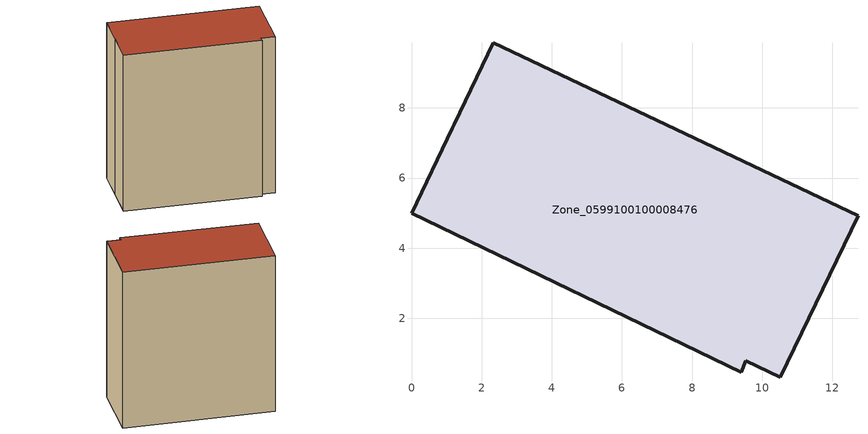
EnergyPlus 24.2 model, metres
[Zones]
Zone_0599100100008476
 floor ground (C_G): 2.33,9.86 12.73,4.92 10.52,0.31 9.52,0.79 9.4,0.47 0,5 1.16,7.42 1.22,7.53 z0
 wall outside (C_F): 0,5 9.4,0.47 9.52,0.79 10.52,0.31 12.73,4.92 2.33,9.86 1.22,7.53 1.16,7.42 0,5 z0:12.83
 roof outside (C_R): 12.73,4.92 2.33,9.86 1.22,7.53 1.16,7.42 0,5 9.4,0.47 9.52,0.79 10.52,0.31 z12.83
[BUILDING]
Pand.0599100100008476: North Axis=0; Terrain=City; Loads Convergence Tolerance Value=0.04; Temperature Convergence Tolerance Value=0.4; Solar Distribution=FullExterior; Maximum Number of Warmup Days=25; Minimum Number of Warmup Days=1
[Site:Location]
Rotterdam.The.Hague.AP_ZH_NLD Design_Conditions: Latitude=51.96; Longitude=4.45; Time Zone=1; Elevation=-4.5
[SITE:GROUNDTEMPERATURE:BUILDINGSURFACE]
18, 18, 18, 18, 18, 18, 18, 18, 18, 18, 18, 18
[MATERIAL] Thermal Absorptance=0.9; Solar Absorptance=0.7; Visible Absorptance=0.7
Name | Roughness | Thickness | Conductivity | Density | Specific Heat
G.TC.2015-2018 | MediumSmooth | 0.15 | 0.0428571 | 540 | 1210
F.TC.2015-2018 | Rough | 0.3 | 0.0666667 | 1920 | 840
R.TC.2015-2018 | MediumRough | 0.2 | 0.0333333 | 1500 | 1000
[CONSTRUCTION]
C_G: G.TC.2015-2018
C_F: F.TC.2015-2018
C_R: R.TC.2015-2018
[ZONE]
Zone_0599100100008476: Type=1; Multiplier=1; Ceiling Height=Autocalculate; Volume=Autocalculate; Floor Area=autocalculate; Part of Total Floor Area=Yes
[ZONEINFILTRATION:DESIGNFLOWRATE]
Infil_Zone_0599100100008476: Zone or ZoneList or Space or SpaceList=Zone_0599100100008476; Schedule=AlwaysOn; Design Flow Rate Calculation Method=Flow/Area; Flow Rate per Floor Area=0.0015; Constant Term Coefficient=1; Temperature Term Coefficient=0; Velocity Term Coefficient=0; Velocity Squared Term Coefficient=0
[HVACTEMPLATE:ZONE:IDEALLOADSAIRSYSTEM]
Zone_0599100100008476: Maximum Heating Supply Air Temperature=50; Minimum Cooling Supply Air Temperature=13; Maximum Heating Supply Air Humidity Ratio=0.0156; Minimum Cooling Supply Air Humidity Ratio=0.0077; Heating Limit=NoLimit; Cooling Limit=NoLimit; Dehumidification Control Type=ConstantSensibleHeatRatio; Cooling Sensible Heat Ratio=0.7; Dehumidification Setpoint=60; Humidification Control Type=None; Humidification Setpoint=30; Outdoor Air Method=None; Outdoor Air Flow Rate per Person=0.00944; Outdoor Air Flow Rate per Zone Floor Area=0; Outdoor Air Flow Rate per Zone=0; Demand Controlled Ventilation Type=None; Outdoor Air Economizer Type=NoEconomizer; Heat Recovery Type=None; Sensible Heat Recovery Effectiveness=0.7; Latent Heat Recovery Effectiveness=0.65
[ZONECONTROL:THERMOSTAT]
ThermostatControl_Zone_0599100100008476: Zone or ZoneList=Zone_0599100100008476; Control Type Schedule=DualSetpointControlType; Control 1=Thermostat_Zone_0599100100008476; Temperature Difference Between Cutout And Setpoint=0
[THERMOSTATSETPOINT:DUALSETPOINT]
Thermostat_Zone_0599100100008476: Heating Setpoint Temperature Schedule=HeatingSetpoint_Zone_0599100100008476; Cooling Setpoint Temperature Schedule=CoolingSetpoint_Zone_0599100100008476
[SCHEDULE:COMPACT]
HeatingSetpoint_Zone_0599100100008476: Through: 12/31, For: AllDays, Until: 24:00, 21
CoolingSetpoint_Zone_0599100100008476: Through: 12/31, For: AllDays, Until: 24:00, 24
DualSetpointControlType: Through: 12/31, For: AllDays, Until: 24:00, 4
AlwaysOn: Through: 12/31, For: AllDays, Until: 24:00, 1
